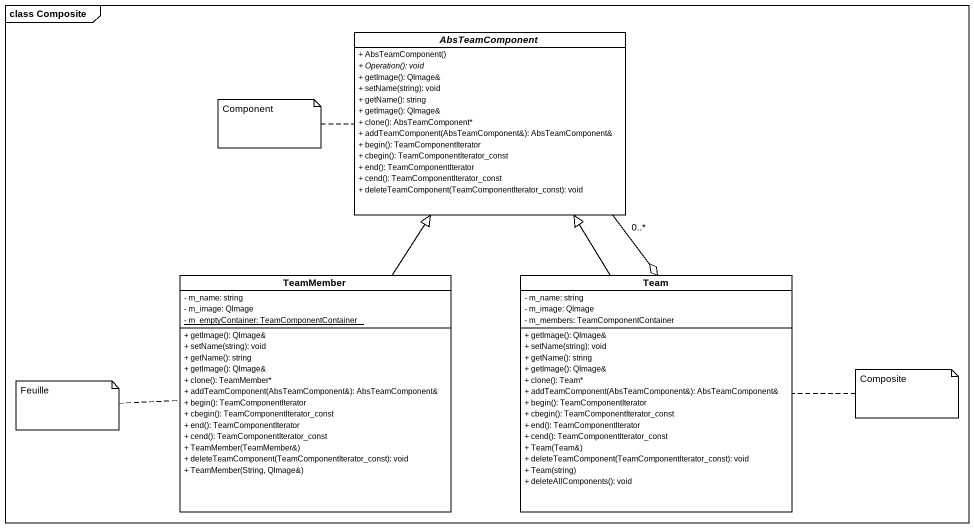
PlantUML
@startuml
mainframe class Composite
hide circle
hide empty members
skinparam classAttributeIconSize 0
abstract class AbsTeamComponent {
  + AbsTeamComponent()
  {abstract} + Operation(): void
  + getImage(): QImage&
  + setName(string): void
  + getName(): string
  + getImage(): QImage&
  + clone(): AbsTeamComponent*
  + addTeamComponent(AbsTeamComponent&): AbsTeamComponent&
  + begin(): TeamComponentIterator
  + cbegin(): TeamComponentIterator_const
  + end(): TeamComponentIterator
  + cend(): TeamComponentIterator_const
  + deleteTeamComponent(TeamComponentIterator_const): void
}
class TeamMember {
  - m_name: string
  - m_image: QImage
  {static} - m_emptyContainer: TeamComponentContainer
  + getImage(): QImage&
  + setName(string): void
  + getName(): string
  + getImage(): QImage&
  + clone(): TeamMember*
  + addTeamComponent(AbsTeamComponent&): AbsTeamComponent&
  + begin(): TeamComponentIterator
  + cbegin(): TeamComponentIterator_const
  + end(): TeamComponentIterator
  + cend(): TeamComponentIterator_const
  + TeamMember(TeamMember&)
  + deleteTeamComponent(TeamComponentIterator_const): void
  + TeamMember(String, QImage&)
}
class Team {
  - m_name: string
  - m_image: QImage
  - m_members: TeamComponentContainer
  + getImage(): QImage&
  + setName(string): void
  + getName(): string
  + getImage(): QImage&
  + clone(): Team*
  + addTeamComponent(AbsTeamComponent&): AbsTeamComponent&
  + begin(): TeamComponentIterator
  + cbegin(): TeamComponentIterator_const
  + end(): TeamComponentIterator
  + cend(): TeamComponentIterator_const
  + Team(Team&)
  + deleteTeamComponent(TeamComponentIterator_const): void
  + Team(string)
  + deleteAllComponents(): void
}
AbsTeamComponent "0..*" --o Team
TeamMember -up-|> AbsTeamComponent
Team -up-|> AbsTeamComponent
note left of AbsTeamComponent : Component
note left of TeamMember : Feuille
note right of Team : Composite
@enduml
